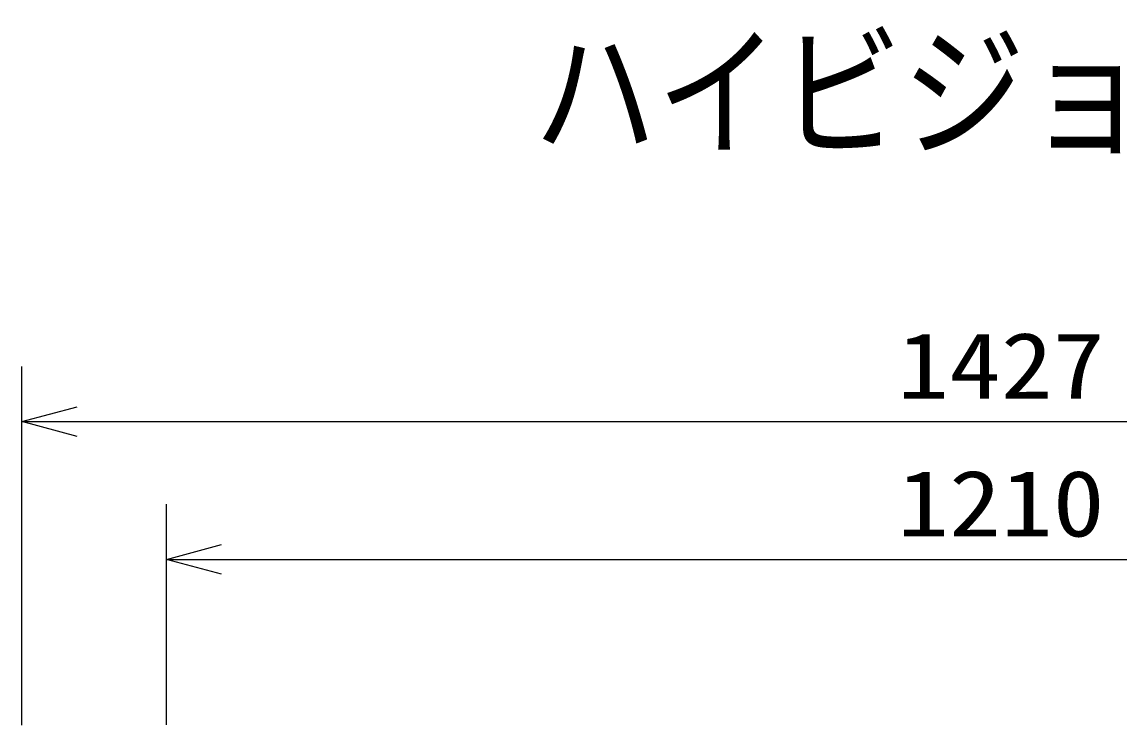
# Model space of a CAD drawing. Units: millimetres, scale not verified. Extents: x -63 to 63, y -57 to 57.
# Drawn here: x -54.09 to -14.24, y 31.87 to 57.39 of the extents above; entities that cross this region are included whole.
import ezdxf
from ezdxf.enums import TextEntityAlignment as Align

# ---------------------------------------------------------------- set-up
doc = ezdxf.new("R2010")
doc.units = ezdxf.units.MM
doc.header["$LTSCALE"] = 0.190236
for name, color, linetype in [('0-0_MOJI1', 2, 'Continuous'), ('0-3_GAIKEI', 1, 'Continuous'), ('0-4_SUNPO', 3, 'Continuous')]:
    doc.layers.add(name, color=color, linetype=linetype)
doc.styles.add('ＭＳ ゴシック', font='')
doc.styles.get('ＭＳ ゴシック').set_extended_font_data('MS Gothic')

# ---------------------------------------------------------------- blocks, each defined once
blk = doc.blocks.new('_OPEN30')
at = {"layer": '0-4_SUNPO', "color": 7}
blk.add_line((0, 0), (-1, 0), dxfattribs=at)
blk.add_lwpolyline([(-1, 0.26795), (0, 0), (-1, -0.26795)], dxfattribs=at)

msp = doc.modelspace()

# ---------------------------------------------------------------- linework, layer by layer
at = {"layer": '0-3_GAIKEI', "color": 3}
for p, q in [((-48.84, 31.8841), (-48.84, 39.8842)), ((-46.84, 37.8842), (9.6601, 37.8842))]:
    msp.add_line(p, q, dxfattribs=at)
at = {"layer": '0-4_SUNPO'}
for p, q in [((-54.0853, 31.8732), (-54.0853, 44.8842)), ((-52.0853, 42.8842), (14.9053, 42.8842))]:
    msp.add_line(p, q, dxfattribs=at)

# ---------------------------------------------------------------- block references
at = {"layer": '0-3_GAIKEI', "xscale": 2, "yscale": 2, "rotation": 180}
msp.add_blockref('_OPEN30', (-48.84, 37.8842), dxfattribs=at)
at = {"layer": '0-4_SUNPO', "xscale": 2, "yscale": 2, "rotation": 180}
msp.add_blockref('_OPEN30', (-54.0853, 42.8842), dxfattribs=at)

# ---------------------------------------------------------------- texts
at = {"layer": '0-0_MOJI1', "style": 'ＭＳ ゴシック', "width": 0.85}
msp.add_text('ハイビジョンプラズマディスプレイスピーカ付', height=3.848, dxfattribs=at).set_placement((-35.5001, 51.7599), align=Align.BOTTOM_LEFT)
at = {"layer": '0-3_GAIKEI', "color": 3, "style": 'ＭＳ ゴシック', "width": 1.15}
msp.add_text('1210', height=2.406, dxfattribs=at).set_placement((-22.2973, 37.9937), align=Align.BOTTOM_LEFT)
at = {"layer": '0-4_SUNPO', "style": 'ＭＳ ゴシック', "width": 1.15}
msp.add_text('1427', height=2.406, dxfattribs=at).set_placement((-22.2973, 42.9938), align=Align.BOTTOM_LEFT)

doc.saveas('drawing.dxf')
